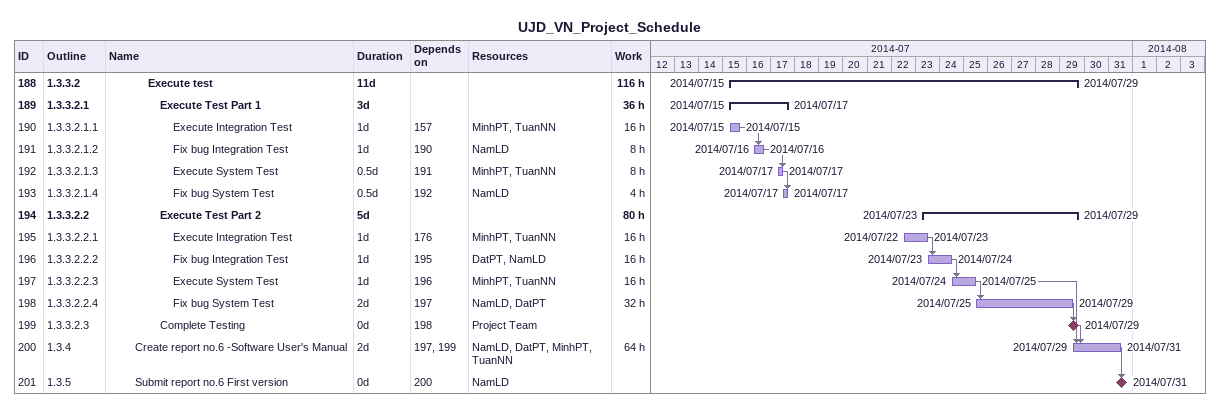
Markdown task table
UJD_VN_Project_Schedule

| ID | WBS | Task | Duration | Start | Finish | Predecessors | Resources | Work (h) |
|---|---|---|---|---|---|---|---|---|
| 188 | 1.3.3.2 | **Execute test** | 11d | 2014-07-15 | 2014-07-29 |  |  | 116 |
| 189 | 1.3.3.2.1 | **Execute Test Part 1** | 3d | 2014-07-15 | 2014-07-17 |  |  | 36 |
| 190 | 1.3.3.2.1.1 | Execute Integration Test | 1d | 2014-07-15 | 2014-07-15 | 157 | MinhPT, TuanNN | 16 |
| 191 | 1.3.3.2.1.2 | Fix bug Integration Test | 1d | 2014-07-16 | 2014-07-16 | 190 | NamLD | 8 |
| 192 | 1.3.3.2.1.3 | Execute System Test | 0.5d | 2014-07-17 | 2014-07-17 | 191 | MinhPT, TuanNN | 8 |
| 193 | 1.3.3.2.1.4 | Fix bug System Test | 0.5d | 2014-07-17 | 2014-07-17 | 192 | NamLD | 4 |
| 194 | 1.3.3.2.2 | **Execute Test Part 2** | 5d | 2014-07-23 | 2014-07-29 |  |  | 80 |
| 195 | 1.3.3.2.2.1 | Execute Integration Test | 1d | 2014-07-22 | 2014-07-23 | 176 | MinhPT, TuanNN | 16 |
| 196 | 1.3.3.2.2.2 | Fix bug Integration Test | 1d | 2014-07-23 | 2014-07-24 | 195 | DatPT, NamLD | 16 |
| 197 | 1.3.3.2.2.3 | Execute System Test | 1d | 2014-07-24 | 2014-07-25 | 196 | MinhPT, TuanNN | 16 |
| 198 | 1.3.3.2.2.4 | Fix bug System Test | 2d | 2014-07-25 | 2014-07-29 | 197 | NamLD, DatPT | 32 |
| 199 | 1.3.3.2.3 | Complete Testing | 0d | 2014-07-29 | 2014-07-29 | 198 | Project Team |  |
| 200 | 1.3.4 | Create report no.6 -Software User's Manual | 2d | 2014-07-29 | 2014-07-31 | 197, 199 | NamLD, DatPT, MinhPT, TuanNN | 64 |
| 201 | 1.3.5 | Submit report no.6 First version | 0d | 2014-07-31 | 2014-07-31 | 200 | NamLD |  |
